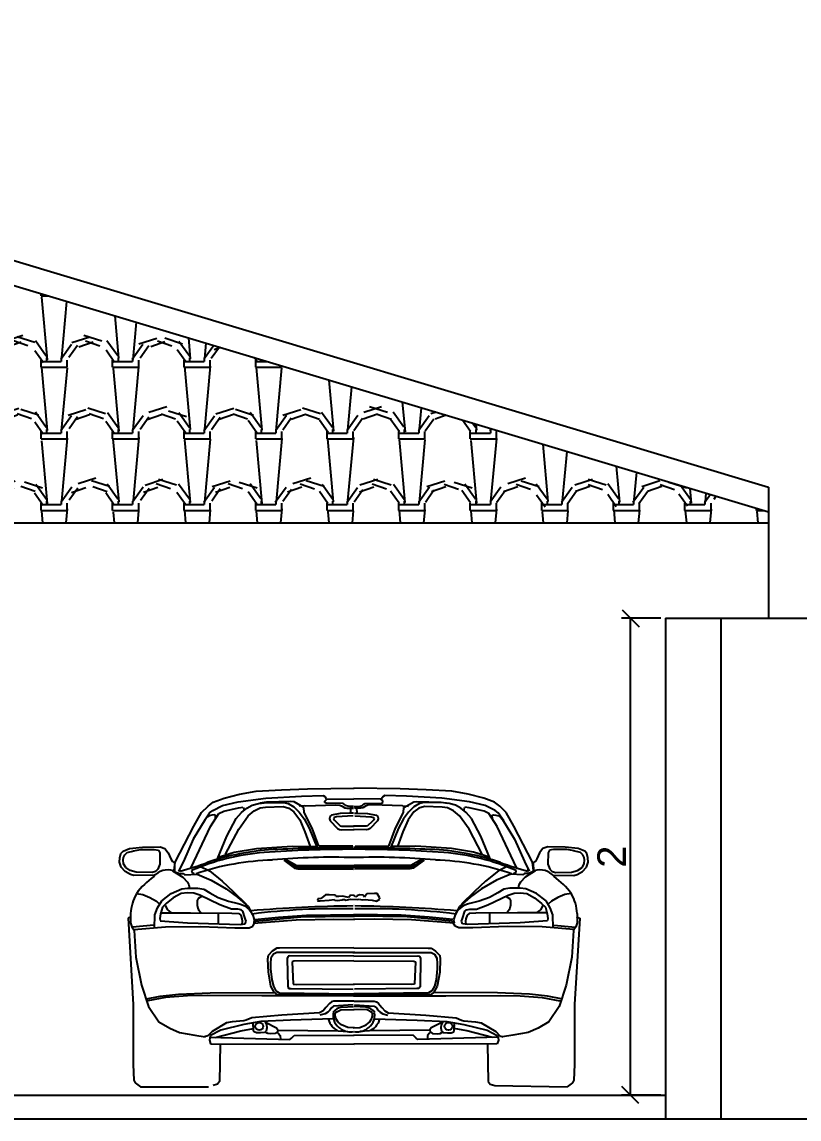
# Model space of a CAD drawing. Header units: millimetres. Extents: x 562 to 1062, y -27 to 300.
# Drawn here: x 845.596 to 848.855, y 280.487 to 285.087 of the extents above; entities that cross this region are included whole.
import ezdxf

# ---------------------------------------------------------------- set-up
doc = ezdxf.new("R2010")
doc.units = ezdxf.units.MM
doc.header["$LTSCALE"] = 0.04
doc.linetypes.add('ACAD_ISO03W100', pattern=[30, 12, -18])
for name, color, linetype in [('01', 1, 'Continuous'), ('03', 3, 'Continuous'), ('05', 5, 'Continuous'), ('BAN', 11, 'Continuous'), ('CALCADA', 4, 'Continuous'), ('TRACEJADO', 7, 'ACAD_ISO03W100')]:
    doc.layers.add(name, color=color, linetype=linetype)
doc.styles.get("Standard").update_dxf_attribs({"font": 'arial.ttf'})
doc.dimstyles.new('ISO-25', dxfattribs={"dimscale": 0.03, "dimtxt": 4, "dimasz": 2.5, "dimexe": 1.25, "dimexo": 0.625, "dimtad": 1, "dimtxsty": 'Standard', "dimblk": 'OBLIQUE', "dimcen": 2.5, "dimadec": 3, "dimazin": 0, "dimtfac": 1, "dimtmove": 0, "dimatfit": 3, "dimldrblk": 'OBLIQUE', "dimfxl": 1, "dimarcsym": 0})

# ---------------------------------------------------------------- blocks, each defined once
blk = doc.blocks.new('_Oblique')
at = {"layer": 'TRACEJADO', "color": 0, "lineweight": -2}
blk.add_line((-0.5, -0.5), (0.5, 0.5), dxfattribs=at)
blk = doc.blocks.new('*D496')
at = {"layer": 'BAN', "color": 0, "lineweight": -2}
for p, q in [((848.2759, 282.5871), (848.1107, 282.5871)), ((848.1482, 280.5871), (848.1482, 282.5871)), ((848.2759, 280.5871), (848.1107, 280.5871))]:
    blk.add_line(p, q, dxfattribs=at)
at = {"layer": 'Defpoints', "color": 0}
for p in [(848.1482, 282.5871), (848.2947, 282.5871), (848.2947, 280.5871)]:
    blk.add_point(p, dxfattribs=at)
at = {"layer": 'BAN', "color": 0, "lineweight": -2, "xscale": 0.075, "yscale": 0.075, "zscale": 0.075}
for p, rotation in [((848.1482, 282.5871), 90), ((848.1482, 280.5871), 270)]:
    blk.add_blockref('_Oblique', p, dxfattribs=dict(at, rotation=rotation))
at = {"layer": 'BAN', "color": 0, "insert": (848.0692, 281.5871), "char_height": 0.12, "attachment_point": 5, "rotation": 90}
blk.add_mtext('2', dxfattribs=at)

msp = doc.modelspace()

# ---------------------------------------------------------------- hatches: boundary and pattern name
at = {"layer": '03'}
h = msp.add_hatch(dxfattribs=at)
h.set_pattern_fill('TELHA2', color=256, scale=0.3, style=0)
h.set_pattern_definition([(125.2176, (-116.425008, 61.96764), (2.10000034906, -2.99999974996), [0.0624261, -6.1801698]), (160.71, (-116.461008, 62.01864), (5.10000155527, -1.7999959482), [0.0635688, -6.2933172]), (199.29, (-116.521008, 62.03964), (-5.10000155527, -1.7999959482), [0.0635688, -6.2933172]), (234.7824, (-116.581008, 62.01864), (-2.10000034906, -2.99999974996), [0.0624261, -6.1801698]), (270, (-116.617, 61.96764), (0.3, -0.3), [0.03, -0.27]), (90, (-116.425, 61.93764), (-0.3, 0.3), [0.03, -0.27]), (0, (-116.425, 61.96164), (0.3, 0.3), [0.024, -0.276]), (0, (-116.425, 61.93764), (0.3, 0.3), [0.024, -0.276]), (125.5377, (-116.401008, 61.97664), (-0.900000472, 1.1999994744), [0.077421, -2.5032768]), (162.2553, (-116.446008, 62.03964), (-6.59999886937, 2.10000322881), [0.0787464, -7.7958963]), (197.7447, (-116.521008, 62.06364), (6.59999886937, 2.10000322881), [0.0787464, -7.7958963]), (234.4623, (-116.596008, 62.03964), (0.900000472, 1.1999994744), [0.077421, -2.5032768]), (270, (-116.641, 61.97664), (0.3, -0.3), [0.015, -0.285]), (90, (-116.401, 61.96164), (-0.3, 0.3), [0.015, -0.285]), (0, (-116.701, 61.96164), (0.3, 0.3), [0.06, -0.24]), (0, (-116.701, 61.93764), (0.3, 0.3), [0.084, -0.216]), (84.8056, (-116.641008, 61.97364), (-0.2999985674, -3.000000201), [0.2650887, -3.0485196]), (95.1944, (-116.401008, 61.97364), (-0.2999985674, 3.000000201), [0.2650887, -3.0485196])])
h.paths.add_polyline_path([(842.2277, 284.9827), (842.2277, 283.8971), (842.2277, 282.9871), (848.7277, 282.9871), (848.7277, 283.0327)])

# ---------------------------------------------------------------- linework, layer by layer
at = {"layer": '01'}
for p, q in [((846.4438, 281.8328), (846.5088, 281.8493)), ((846.5088, 281.8493), (846.5782, 281.8614)), ((846.5782, 281.8614), (846.685, 281.8669)), ((846.685, 281.8669), (846.794, 281.8713)), ((846.7681, 281.8412), (846.8589, 281.8441)), ((846.794, 281.8713), (846.9889, 281.8746)), ((846.8589, 281.8441), (846.8662, 281.8397)), ((847.1827, 281.8713), (846.9878, 281.8746)), ((847.1178, 281.8441), (847.1105, 281.8397)), ((847.2086, 281.8412), (847.1178, 281.8441)), ((847.2917, 281.8669), (847.1827, 281.8713)), ((847.3985, 281.8614), (847.2917, 281.8669)), ((847.4679, 281.8493), (847.3985, 281.8614)), ((847.5329, 281.8328), (847.4679, 281.8493)), ((846.3491, 281.7723), (846.3767, 281.7987)), ((846.3767, 281.7987), (846.3987, 281.8163)), ((846.3964, 281.7812), (846.4374, 281.8017)), ((846.3987, 281.8163), (846.4438, 281.8328)), ((846.4374, 281.8017), (846.5032, 281.8178)), ((846.5032, 281.8178), (846.6188, 281.8324)), ((846.5396, 281.7899), (846.5617, 281.8031)), ((846.5617, 281.8031), (846.5881, 281.8108)), ((846.5881, 281.8108), (846.6244, 281.8141)), ((846.6218, 281.8163), (846.594, 281.8119)), ((846.6178, 281.7943), (846.6916, 281.7976)), ((846.6188, 281.8324), (846.7681, 281.8412)), ((846.7242, 281.8192), (846.6218, 281.8163)), ((846.6244, 281.8141), (846.6938, 281.8141)), ((846.6916, 281.7976), (846.7158, 281.791)), ((846.6938, 281.8141), (846.7125, 281.8108)), ((846.7125, 281.8108), (846.7367, 281.7965)), ((846.7374, 281.8178), (846.7242, 281.8192)), ((846.7367, 281.7965), (846.7588, 281.7745)), ((846.7784, 281.7929), (846.7374, 281.8178)), ((846.7828, 281.8002), (846.7593, 281.7988)), ((846.7839, 281.8006), (846.9131, 281.8039)), ((846.8662, 281.8397), (846.872, 281.8295)), ((846.867, 281.8195), (846.8703, 281.8244)), ((846.867, 281.8138), (846.867, 281.8195)), ((846.8728, 281.8113), (846.867, 281.8138)), ((846.8703, 281.8244), (846.8753, 281.8277)), ((846.9427, 281.8105), (846.8728, 281.8113)), ((846.8753, 281.8277), (846.9888, 281.8302)), ((846.9131, 281.8039), (846.9296, 281.8031)), ((846.9296, 281.8031), (846.9394, 281.799)), ((846.9394, 281.799), (846.9501, 281.7924)), ((846.9477, 281.8072), (846.9427, 281.8105)), ((846.9534, 281.8023), (846.9477, 281.8072)), ((846.9625, 281.799), (846.9534, 281.8023)), ((846.9715, 281.7973), (846.9625, 281.799)), ((846.9872, 281.7973), (846.9715, 281.7973)), ((847.1014, 281.8277), (846.9879, 281.8302)), ((846.9895, 281.7973), (847.0052, 281.7973)), ((847.0052, 281.7973), (847.0142, 281.799)), ((847.0142, 281.799), (847.0233, 281.8023)), ((847.0233, 281.8023), (847.029, 281.8072)), ((847.0372, 281.799), (847.0265, 281.7924)), ((847.029, 281.8072), (847.034, 281.8105)), ((847.034, 281.8105), (847.1039, 281.8113)), ((847.0471, 281.8031), (847.0372, 281.799)), ((847.0636, 281.8039), (847.0471, 281.8031)), ((847.1928, 281.8006), (847.0636, 281.8039)), ((847.1064, 281.8244), (847.1014, 281.8277)), ((847.1039, 281.8113), (847.1097, 281.8138)), ((847.1105, 281.8397), (847.1047, 281.8295)), ((847.1097, 281.8195), (847.1064, 281.8244)), ((847.1097, 281.8138), (847.1097, 281.8195)), ((847.1939, 281.8002), (847.2173, 281.7988)), ((847.1983, 281.7929), (847.2393, 281.8178)), ((847.3578, 281.8324), (847.2086, 281.8412)), ((847.2399, 281.7965), (847.2179, 281.7745)), ((847.2393, 281.8178), (847.2525, 281.8192)), ((847.2642, 281.8108), (847.2399, 281.7965)), ((847.2525, 281.8192), (847.3549, 281.8163)), ((847.2851, 281.7976), (847.2609, 281.791)), ((847.2829, 281.8141), (847.2642, 281.8108)), ((847.3523, 281.8141), (847.2829, 281.8141)), ((847.3589, 281.7943), (847.2851, 281.7976)), ((847.3886, 281.8108), (847.3523, 281.8141)), ((847.3549, 281.8163), (847.3827, 281.8119)), ((847.4735, 281.8178), (847.3578, 281.8324)), ((847.415, 281.8031), (847.3886, 281.8108)), ((847.4371, 281.7899), (847.415, 281.8031)), ((847.5393, 281.8017), (847.4735, 281.8178)), ((847.578, 281.8163), (847.5329, 281.8328)), ((847.5803, 281.7812), (847.5393, 281.8017)), ((847.6, 281.7987), (847.578, 281.8163)), ((847.6276, 281.7723), (847.6, 281.7987)), ((846.3172, 281.7151), (846.3491, 281.7723)), ((846.3598, 281.7374), (846.3832, 281.771)), ((846.3745, 281.7536), (846.3646, 281.7437)), ((846.3811, 281.7591), (846.3745, 281.7536)), ((846.3932, 281.7613), (846.3811, 281.7591)), ((846.3832, 281.771), (846.3964, 281.7812)), ((846.3877, 281.714), (846.4218, 281.7679)), ((846.4031, 281.7624), (846.3932, 281.7613)), ((846.4086, 281.7613), (846.4031, 281.7624)), ((846.4075, 281.747), (846.4086, 281.7613)), ((846.4218, 281.7679), (846.4427, 281.7778)), ((846.4427, 281.7778), (846.5044, 281.7921)), ((846.4945, 281.747), (846.5176, 281.7723)), ((846.5044, 281.7921), (846.5231, 281.7943)), ((846.5055, 281.7019), (846.5451, 281.7591)), ((846.5176, 281.7723), (846.5396, 281.7899)), ((846.5252, 281.7929), (846.5266, 281.7827)), ((846.5451, 281.7591), (846.5705, 281.78)), ((846.5705, 281.78), (846.5958, 281.7921)), ((846.5958, 281.7921), (846.6178, 281.7943)), ((846.7158, 281.791), (846.7367, 281.7756)), ((846.7367, 281.7756), (846.761, 281.7415)), ((846.7588, 281.7745), (846.7797, 281.7459)), ((846.7798, 281.7725), (846.7784, 281.7929)), ((846.8135, 281.7067), (846.7798, 281.7725)), ((846.8876, 281.7554), (846.886, 281.7455)), ((846.895, 281.7611), (846.8876, 281.7554)), ((846.9312, 281.7677), (846.895, 281.7611)), ((846.9057, 281.7513), (846.9032, 281.7463)), ((846.9156, 281.7546), (846.9057, 281.7513)), ((846.9847, 281.7579), (846.9156, 281.7546)), ((846.9732, 281.7702), (846.9312, 281.7677)), ((846.9501, 281.7924), (846.9592, 281.7899)), ((846.9592, 281.7899), (846.9757, 281.7899)), ((846.974, 281.7694), (846.9765, 281.7899)), ((846.9864, 281.7694), (846.974, 281.7694)), ((846.9765, 281.7899), (846.9864, 281.7899)), ((847.0002, 281.7899), (846.9903, 281.7899)), ((846.9903, 281.7694), (847.0027, 281.7694)), ((846.992, 281.7579), (847.0611, 281.7546)), ((847.0027, 281.7694), (847.0002, 281.7899)), ((847.0175, 281.7899), (847.001, 281.7899)), ((847.0035, 281.7702), (847.0455, 281.7677)), ((847.0265, 281.7924), (847.0175, 281.7899)), ((847.0455, 281.7677), (847.0817, 281.7611)), ((847.0611, 281.7546), (847.071, 281.7513)), ((847.071, 281.7513), (847.0735, 281.7463)), ((847.0817, 281.7611), (847.0891, 281.7554)), ((847.0891, 281.7554), (847.0907, 281.7455)), ((847.1632, 281.7067), (847.1969, 281.7725)), ((847.1969, 281.7725), (847.1983, 281.7929)), ((847.2179, 281.7745), (847.197, 281.7459)), ((847.2399, 281.7756), (847.2157, 281.7415)), ((847.2609, 281.791), (847.2399, 281.7756)), ((847.3809, 281.7921), (847.3589, 281.7943)), ((847.4062, 281.78), (847.3809, 281.7921)), ((847.4315, 281.7591), (847.4062, 281.78)), ((847.4712, 281.7019), (847.4315, 281.7591)), ((847.4591, 281.7723), (847.4371, 281.7899)), ((847.4515, 281.7929), (847.45, 281.7827)), ((847.4723, 281.7921), (847.4536, 281.7943)), ((847.4822, 281.747), (847.4591, 281.7723)), ((847.534, 281.7778), (847.4723, 281.7921)), ((847.5549, 281.7679), (847.534, 281.7778)), ((847.589, 281.714), (847.5549, 281.7679)), ((847.5681, 281.7613), (847.5736, 281.7624)), ((847.5692, 281.747), (847.5681, 281.7613)), ((847.5736, 281.7624), (847.5835, 281.7613)), ((847.5935, 281.771), (847.5803, 281.7812)), ((847.5835, 281.7613), (847.5956, 281.7591)), ((847.6169, 281.7374), (847.5935, 281.771)), ((847.5956, 281.7591), (847.6022, 281.7536)), ((847.6022, 281.7536), (847.6121, 281.7437)), ((847.6595, 281.7151), (847.6276, 281.7723)), ((846.239, 281.5643), (846.3172, 281.7151)), ((846.3062, 281.5423), (846.3877, 281.714)), ((846.3646, 281.7437), (846.315, 281.6612)), ((846.4559, 281.6733), (846.4945, 281.747)), ((846.761, 281.7415), (846.783, 281.692)), ((846.7797, 281.7459), (846.8006, 281.7063)), ((846.8006, 281.7063), (846.8348, 281.6238)), ((846.8413, 281.6306), (846.8135, 281.7067)), ((846.886, 281.7455), (846.8893, 281.7373)), ((846.8893, 281.7373), (846.9197, 281.7052)), ((846.9032, 281.7463), (846.9065, 281.7398)), ((846.9065, 281.7398), (846.9123, 281.734)), ((846.9123, 281.734), (846.9312, 281.7167)), ((846.9197, 281.7052), (846.9287, 281.7011)), ((846.9312, 281.7167), (846.9362, 281.7151)), ((846.9362, 281.7151), (846.9896, 281.7151)), ((847.0405, 281.7151), (846.987, 281.7151)), ((847.0455, 281.7167), (847.0405, 281.7151)), ((847.0644, 281.734), (847.0455, 281.7167)), ((847.057, 281.7052), (847.0479, 281.7011)), ((847.0874, 281.7373), (847.057, 281.7052)), ((847.0702, 281.7398), (847.0644, 281.734)), ((847.0735, 281.7463), (847.0702, 281.7398)), ((847.0907, 281.7455), (847.0874, 281.7373)), ((847.1354, 281.6306), (847.1632, 281.7067)), ((847.1761, 281.7063), (847.1419, 281.6238)), ((847.197, 281.7459), (847.1761, 281.7063)), ((847.2157, 281.7415), (847.1937, 281.692)), ((847.5207, 281.6733), (847.4822, 281.747)), ((847.6705, 281.5423), (847.589, 281.714)), ((847.6121, 281.7437), (847.6617, 281.6612)), ((847.7377, 281.5643), (847.6595, 281.7151)), ((846.315, 281.6612), (846.2732, 281.5665)), ((846.4163, 281.5786), (846.4559, 281.6733)), ((846.4504, 281.5974), (846.5055, 281.7019)), ((846.783, 281.692), (846.805, 281.6293)), ((846.9287, 281.7011), (846.9353, 281.7003)), ((846.9353, 281.7003), (846.9896, 281.7011)), ((847.0414, 281.7003), (846.987, 281.7011)), ((847.0479, 281.7011), (847.0414, 281.7003)), ((847.1937, 281.692), (847.1717, 281.6293)), ((847.5262, 281.5974), (847.4712, 281.7019)), ((847.5604, 281.5786), (847.5207, 281.6733)), ((847.6617, 281.6612), (847.7035, 281.5665)), ((846.0204, 281.6098), (846.0477, 281.6219)), ((846.0381, 281.605), (846.067, 281.6123)), ((846.0477, 281.6219), (846.1024, 281.6275)), ((846.0646, 281.6115), (846.0951, 281.6171)), ((846.0951, 281.6171), (846.1514, 281.6171)), ((846.1024, 281.6275), (846.1755, 281.6283)), ((846.1514, 281.6171), (846.1683, 281.6139)), ((846.1683, 281.6139), (846.1739, 281.6034)), ((846.1755, 281.6283), (846.1956, 281.6211)), ((846.1956, 281.6211), (846.2093, 281.6034)), ((846.4868, 281.6062), (846.5793, 281.6216)), ((846.5793, 281.6216), (846.729, 281.6315)), ((846.729, 281.6315), (846.827, 281.6304)), ((846.9833, 281.6306), (846.8413, 281.6306)), ((846.9934, 281.6306), (847.1354, 281.6306)), ((847.2476, 281.6315), (847.1496, 281.6304)), ((847.3974, 281.6216), (847.2476, 281.6315)), ((847.4899, 281.6062), (847.3974, 281.6216)), ((847.7811, 281.6211), (847.7674, 281.6034)), ((847.8012, 281.6283), (847.7811, 281.6211)), ((847.8743, 281.6275), (847.8012, 281.6283)), ((847.8084, 281.6139), (847.8028, 281.6034)), ((847.8253, 281.6171), (847.8084, 281.6139)), ((847.8815, 281.6171), (847.8253, 281.6171)), ((847.929, 281.6219), (847.8743, 281.6275)), ((847.9121, 281.6115), (847.8815, 281.6171)), ((847.9386, 281.605), (847.9097, 281.6123)), ((847.9563, 281.6098), (847.929, 281.6219)), ((846.0059, 281.5641), (846.0067, 281.5825)), ((846.0067, 281.5825), (846.0116, 281.6002)), ((846.0116, 281.6002), (846.0204, 281.6098)), ((846.0212, 281.5737), (846.0228, 281.5842)), ((846.022, 281.5577), (846.0212, 281.5737)), ((846.0228, 281.5842), (846.0284, 281.5954)), ((846.0284, 281.5954), (846.0381, 281.605)), ((846.1739, 281.6034), (846.1747, 281.5552)), ((846.2093, 281.6034), (846.2205, 281.5777)), ((846.2205, 281.5777), (846.227, 281.5673)), ((846.227, 281.5673), (846.2366, 281.5617)), ((846.2732, 281.5665), (846.2533, 281.5258)), ((846.4196, 281.5852), (846.4868, 281.6062)), ((846.694, 281.5726), (846.74, 281.5388)), ((846.698, 281.5739), (846.7156, 281.5631)), ((846.7048, 281.5753), (846.7495, 281.5496)), ((847.2719, 281.5753), (847.2272, 281.5496)), ((847.2827, 281.5726), (847.2367, 281.5388)), ((847.2787, 281.5739), (847.2611, 281.5631)), ((847.5571, 281.5852), (847.4899, 281.6062)), ((847.7035, 281.5665), (847.7234, 281.5258)), ((847.7497, 281.5673), (847.7401, 281.5617)), ((847.7562, 281.5777), (847.7497, 281.5673)), ((847.7674, 281.6034), (847.7562, 281.5777)), ((847.8028, 281.6034), (847.802, 281.5552)), ((847.9483, 281.5954), (847.9386, 281.605)), ((847.9539, 281.5842), (847.9483, 281.5954)), ((847.9555, 281.5737), (847.9539, 281.5842)), ((847.9547, 281.5577), (847.9555, 281.5737)), ((847.9651, 281.6002), (847.9563, 281.6098)), ((847.97, 281.5825), (847.9651, 281.6002)), ((847.9708, 281.5641), (847.97, 281.5825)), ((846.0124, 281.5432), (846.0059, 281.5641)), ((846.0292, 281.5247), (846.0124, 281.5432)), ((846.0317, 281.5416), (846.022, 281.5577)), ((846.0517, 281.5127), (846.0292, 281.5247)), ((846.0501, 281.5295), (846.0317, 281.5416)), ((846.0751, 281.5223), (846.0501, 281.5295)), ((846.1418, 281.5207), (846.0751, 281.5223)), ((846.1562, 281.5247), (846.1418, 281.5207)), ((846.1667, 281.5344), (846.1562, 281.5247)), ((846.1747, 281.5552), (846.1667, 281.5344)), ((846.2279, 281.5275), (846.2707, 281.5009)), ((846.2318, 281.5264), (846.2561, 281.5166)), ((846.2346, 281.5291), (846.239, 281.5643)), ((846.2366, 281.5617), (846.2358, 281.5271)), ((846.2533, 281.5258), (846.2632, 281.5302)), ((846.3421, 281.5479), (846.3825, 281.5273)), ((846.3825, 281.5273), (846.4363, 281.4852)), ((846.7156, 281.5631), (846.7305, 281.5509)), ((846.7305, 281.5509), (846.7481, 281.5428)), ((846.74, 281.5388), (846.7535, 281.5361)), ((846.7481, 281.5428), (846.9877, 281.5428)), ((846.7495, 281.5496), (846.7711, 281.5496)), ((846.7535, 281.5361), (846.9863, 281.5347)), ((846.7711, 281.5496), (846.9877, 281.5496)), ((847.2056, 281.5496), (846.989, 281.5496)), ((847.2286, 281.5428), (846.989, 281.5428)), ((847.2232, 281.5361), (846.9904, 281.5347)), ((847.2272, 281.5496), (847.2056, 281.5496)), ((847.2367, 281.5388), (847.2232, 281.5361)), ((847.2462, 281.5509), (847.2286, 281.5428)), ((847.2611, 281.5631), (847.2462, 281.5509)), ((847.5942, 281.5273), (847.5404, 281.4852)), ((847.6345, 281.5479), (847.5942, 281.5273)), ((847.7488, 281.5275), (847.706, 281.5009)), ((847.7234, 281.5258), (847.7134, 281.5302)), ((847.7448, 281.5264), (847.7206, 281.5166)), ((847.7421, 281.5291), (847.7377, 281.5643)), ((847.7401, 281.5617), (847.7409, 281.5271)), ((847.802, 281.5552), (847.81, 281.5344)), ((847.81, 281.5344), (847.8205, 281.5247)), ((847.8205, 281.5247), (847.8349, 281.5207)), ((847.8349, 281.5207), (847.9016, 281.5223)), ((847.9016, 281.5223), (847.9266, 281.5295)), ((847.9249, 281.5127), (847.9474, 281.5247)), ((847.9266, 281.5295), (847.945, 281.5416)), ((847.945, 281.5416), (847.9547, 281.5577)), ((847.9474, 281.5247), (847.9643, 281.5432)), ((847.9643, 281.5432), (847.9708, 281.5641)), ((846.0654, 281.5087), (846.0517, 281.5127)), ((846.1514, 281.5095), (846.0654, 281.5087)), ((846.2561, 281.5166), (846.2731, 281.5166)), ((846.2707, 281.5009), (846.2901, 281.4807)), ((846.2731, 281.5166), (846.2794, 281.5112)), ((846.2794, 281.5112), (846.3305, 281.5139)), ((846.2901, 281.4807), (846.2966, 281.4686)), ((846.3305, 281.5139), (846.3897, 281.4888)), ((846.3897, 281.4888), (846.4533, 281.4521)), ((846.4363, 281.4852), (846.482, 281.4413)), ((847.5404, 281.4852), (847.4947, 281.4413)), ((847.587, 281.4888), (847.5233, 281.4521)), ((847.6462, 281.5139), (847.587, 281.4888)), ((847.6973, 281.5112), (847.6462, 281.5139)), ((847.6866, 281.4807), (847.6801, 281.4686)), ((847.706, 281.5009), (847.6866, 281.4807)), ((847.7036, 281.5166), (847.6973, 281.5112)), ((847.7206, 281.5166), (847.7036, 281.5166)), ((847.8253, 281.5095), (847.9113, 281.5087)), ((847.9113, 281.5087), (847.9249, 281.5127)), ((846.0767, 281.4333), (846.1036, 281.4288)), ((846.1036, 281.4288), (846.1332, 281.4154)), ((846.1825, 281.4019), (846.222, 281.4333)), ((846.222, 281.4333), (846.2668, 281.4521)), ((846.2636, 281.4322), (846.2304, 281.414)), ((846.2911, 281.4356), (846.2636, 281.4322)), ((846.2668, 281.4521), (846.291, 281.4548)), ((846.291, 281.4548), (846.3341, 281.4548)), ((846.3168, 281.4347), (846.2911, 281.4356)), ((846.2966, 281.4686), (846.299, 281.4541)), ((846.3418, 281.4256), (846.3168, 281.4347)), ((846.3341, 281.4548), (846.3592, 281.4512)), ((846.3592, 281.4512), (846.3843, 281.436)), ((846.3843, 281.436), (846.4193, 281.4154)), ((846.4533, 281.4521), (846.5009, 281.418)), ((846.482, 281.4413), (846.5367, 281.3876)), ((847.0426, 281.4308), (847.0326, 281.4177)), ((847.0747, 281.4334), (847.0426, 281.4308)), ((847.0857, 281.4329), (847.0747, 281.4334)), ((847.0952, 281.4166), (847.0857, 281.4329)), ((847.4947, 281.4413), (847.44, 281.3876)), ((847.5233, 281.4521), (847.4758, 281.418)), ((847.5924, 281.436), (847.5574, 281.4154)), ((847.6175, 281.4512), (847.5924, 281.436)), ((847.6426, 281.4548), (847.6175, 281.4512)), ((847.6349, 281.4256), (847.6599, 281.4347)), ((847.6857, 281.4548), (847.6426, 281.4548)), ((847.6599, 281.4347), (847.6856, 281.4356)), ((847.6801, 281.4686), (847.6777, 281.4541)), ((847.6856, 281.4356), (847.7131, 281.4322)), ((847.7099, 281.4521), (847.6857, 281.4548)), ((847.7547, 281.4333), (847.7099, 281.4521)), ((847.7131, 281.4322), (847.7463, 281.414)), ((847.7942, 281.4019), (847.7547, 281.4333)), ((847.8731, 281.4288), (847.8435, 281.4154)), ((847.9, 281.4333), (847.8731, 281.4288)), ((846.1332, 281.4154), (846.1601, 281.4001)), ((846.1601, 281.4001), (846.1736, 281.3876)), ((846.1646, 281.3723), (846.1825, 281.4019)), ((846.2013, 281.3907), (846.1855, 281.3749)), ((846.1963, 281.3824), (846.2063, 281.365)), ((846.2304, 281.414), (846.2013, 281.3907)), ((846.3318, 281.4032), (846.331, 281.3832)), ((846.331, 281.3832), (846.3343, 281.3716)), ((846.3351, 281.4123), (846.3318, 281.4032)), ((846.3492, 281.4206), (846.3351, 281.4123)), ((846.4266, 281.3849), (846.3418, 281.4256)), ((846.4193, 281.4154), (846.4623, 281.4001)), ((846.4748, 281.3675), (846.4266, 281.3849)), ((846.4623, 281.4001), (846.5027, 281.3903)), ((846.5009, 281.418), (846.5457, 281.3786)), ((846.5027, 281.3903), (846.5125, 281.3876)), ((846.5125, 281.3876), (846.5305, 281.3804)), ((846.8374, 281.4098), (846.8358, 281.4029)), ((846.8358, 281.4029), (846.8385, 281.4024)), ((846.85, 281.4119), (846.8374, 281.4098)), ((846.8385, 281.4024), (846.8463, 281.4019)), ((846.8474, 281.4019), (846.8842, 281.4045)), ((846.8616, 281.4203), (846.85, 281.4119)), ((846.87, 281.4271), (846.8616, 281.4203)), ((846.8853, 281.4271), (846.87, 281.4271)), ((846.8842, 281.4045), (846.9053, 281.4077)), ((846.9111, 281.4255), (846.8853, 281.4271)), ((846.9053, 281.4077), (846.9084, 281.405)), ((846.9084, 281.405), (846.92, 281.404)), ((846.9132, 281.4203), (846.9111, 281.4255)), ((846.9247, 281.4208), (846.9132, 281.4203)), ((846.92, 281.404), (846.9395, 281.4056)), ((846.9421, 281.4213), (846.9247, 281.4208)), ((846.9395, 281.4056), (846.9426, 281.4077)), ((846.9531, 281.4182), (846.9421, 281.4213)), ((846.9426, 281.4077), (846.9489, 281.4082)), ((846.9489, 281.4082), (846.9552, 281.4045)), ((846.9668, 281.4161), (846.9531, 281.4182)), ((846.9552, 281.4045), (846.9737, 281.4087)), ((846.9742, 281.4261), (846.9668, 281.4161)), ((846.9737, 281.4087), (847.0036, 281.4071)), ((846.9889, 281.424), (846.9742, 281.4261)), ((846.9968, 281.4192), (846.9889, 281.424)), ((847.0021, 281.4229), (846.9968, 281.4192)), ((847.0115, 281.4271), (847.0021, 281.4229)), ((847.0036, 281.4071), (847.01, 281.4087)), ((847.01, 281.4087), (847.0231, 281.4061)), ((847.0278, 281.4255), (847.0115, 281.4271)), ((847.0231, 281.4061), (847.0378, 281.4082)), ((847.0326, 281.4177), (847.0278, 281.4255)), ((847.0378, 281.4082), (847.0489, 281.4056)), ((847.0489, 281.4056), (847.0647, 281.4045)), ((847.0647, 281.4045), (847.0836, 281.4008)), ((847.0836, 281.4008), (847.0973, 281.4087)), ((847.0973, 281.4087), (847.0952, 281.4166)), ((847.4758, 281.418), (847.431, 281.3786)), ((847.4642, 281.3876), (847.4462, 281.3804)), ((847.474, 281.3903), (847.4642, 281.3876)), ((847.5144, 281.4001), (847.474, 281.3903)), ((847.5019, 281.3675), (847.5501, 281.3849)), ((847.5574, 281.4154), (847.5144, 281.4001)), ((847.5501, 281.3849), (847.6349, 281.4256)), ((847.6274, 281.4206), (847.6416, 281.4123)), ((847.6416, 281.4123), (847.6449, 281.4032)), ((847.6457, 281.3832), (847.6424, 281.3716)), ((847.6449, 281.4032), (847.6457, 281.3832)), ((847.7463, 281.414), (847.7754, 281.3907)), ((847.7804, 281.3824), (847.7704, 281.365)), ((847.7754, 281.3907), (847.7912, 281.3749)), ((847.8121, 281.3723), (847.7942, 281.4019)), ((847.8166, 281.4001), (847.8031, 281.3876)), ((847.8435, 281.4154), (847.8166, 281.4001)), ((846.0521, 281.3487), (846.0521, 281.3294)), ((846.152, 281.2881), (846.1538, 281.3437)), ((846.1538, 281.3437), (846.1646, 281.3723)), ((846.178, 281.3475), (846.1747, 281.3276)), ((846.1855, 281.3749), (846.178, 281.3475)), ((846.1805, 281.3517), (846.3027, 281.3517)), ((846.2063, 281.365), (846.2137, 281.3583)), ((846.2137, 281.3583), (846.2212, 281.3525)), ((846.3027, 281.3517), (846.4764, 281.3509)), ((846.3343, 281.3716), (846.3368, 281.3641)), ((846.3368, 281.3641), (846.3459, 281.3533)), ((846.4191, 281.35), (846.4191, 281.3043)), ((846.5022, 281.3675), (846.4748, 281.3675)), ((846.4764, 281.3509), (846.5055, 281.3492)), ((846.5155, 281.365), (846.5022, 281.3675)), ((846.5055, 281.3492), (846.5138, 281.3426)), ((846.5138, 281.3426), (846.5188, 281.3268)), ((846.523, 281.3592), (846.5155, 281.365)), ((846.533, 281.3276), (846.523, 281.3592)), ((846.5305, 281.3804), (846.5493, 281.3661)), ((846.5457, 281.3786), (846.5636, 281.3428)), ((846.5493, 281.3661), (846.5627, 281.3482)), ((846.5627, 281.3482), (846.5708, 281.3222)), ((846.6723, 281.3332), (846.7901, 281.3413)), ((846.7652, 281.3344), (846.9697, 281.3379)), ((846.7901, 281.3413), (846.989, 281.3454)), ((846.9697, 281.3379), (846.9905, 281.3379)), ((847.007, 281.3379), (846.9862, 281.3379)), ((847.1866, 281.3413), (846.9877, 281.3454)), ((847.2115, 281.3344), (847.007, 281.3379)), ((847.3044, 281.3332), (847.1866, 281.3413)), ((847.4139, 281.3482), (847.4059, 281.3222)), ((847.431, 281.3786), (847.413, 281.3428)), ((847.4274, 281.3661), (847.4139, 281.3482)), ((847.4462, 281.3804), (847.4274, 281.3661)), ((847.4437, 281.3276), (847.4537, 281.3592)), ((847.4537, 281.3592), (847.4612, 281.365)), ((847.4628, 281.3426), (847.4579, 281.3268)), ((847.4612, 281.365), (847.4745, 281.3675)), ((847.4712, 281.3492), (847.4628, 281.3426)), ((847.5003, 281.3509), (847.4712, 281.3492)), ((847.4745, 281.3675), (847.5019, 281.3675)), ((847.674, 281.3517), (847.5003, 281.3509)), ((847.5576, 281.35), (847.5576, 281.3043)), ((847.6399, 281.3641), (847.6308, 281.3533)), ((847.6424, 281.3716), (847.6399, 281.3641)), ((847.7962, 281.3517), (847.674, 281.3517)), ((847.7629, 281.3583), (847.7555, 281.3525)), ((847.7704, 281.365), (847.7629, 281.3583)), ((847.7912, 281.3749), (847.7987, 281.3475)), ((847.7987, 281.3475), (847.802, 281.3276)), ((847.8229, 281.3437), (847.8121, 281.3723)), ((847.8246, 281.2881), (847.8229, 281.3437)), ((847.9246, 281.3487), (847.9246, 281.3294)), ((846.0549, 281.3349), (846.0411, 281.3294)), ((846.0411, 281.3294), (846.0632, 280.9675)), ((846.0521, 281.3294), (846.0521, 281.3101)), ((846.0521, 281.3101), (846.0577, 281.2935)), ((846.0577, 281.2935), (846.0687, 281.2769)), ((846.1494, 281.2998), (846.0597, 281.2917)), ((846.0653, 281.2825), (846.1987, 281.2929)), ((846.1747, 281.3276), (846.1763, 281.3193)), ((846.1763, 281.3185), (846.2911, 281.3093)), ((846.1987, 281.2929), (846.3459, 281.2946)), ((846.2911, 281.3093), (846.5114, 281.3035)), ((846.3459, 281.2946), (846.4897, 281.2894)), ((846.5114, 281.3035), (846.533, 281.306)), ((846.5188, 281.3268), (846.5205, 281.3168)), ((846.5205, 281.3168), (846.5188, 281.3035)), ((846.5371, 281.3168), (846.533, 281.3276)), ((846.533, 281.306), (846.5371, 281.3168)), ((846.5487, 281.2894), (846.5642, 281.2963)), ((846.5642, 281.2963), (846.5764, 281.3171)), ((846.5677, 281.3084), (846.7462, 281.3223)), ((846.5708, 281.3222), (846.5681, 281.3096)), ((846.5735, 281.3237), (846.6723, 281.3332)), ((846.5764, 281.3171), (846.7652, 281.3344)), ((846.7462, 281.3223), (846.9038, 281.3258)), ((846.9038, 281.3258), (846.9905, 281.324)), ((847.0729, 281.3258), (846.9862, 281.324)), ((847.2305, 281.3223), (847.0729, 281.3258)), ((847.4003, 281.3171), (847.2115, 281.3344)), ((847.409, 281.3084), (847.2305, 281.3223)), ((847.4032, 281.3237), (847.3044, 281.3332)), ((847.4124, 281.2963), (847.4003, 281.3171)), ((847.4059, 281.3222), (847.4086, 281.3096)), ((847.428, 281.2894), (847.4124, 281.2963)), ((847.4396, 281.3168), (847.4437, 281.3276)), ((847.4437, 281.306), (847.4396, 281.3168)), ((847.4653, 281.3035), (847.4437, 281.306)), ((847.4579, 281.3268), (847.4562, 281.3168)), ((847.4562, 281.3168), (847.4579, 281.3035)), ((847.6856, 281.3093), (847.4653, 281.3035)), ((847.6307, 281.2946), (847.4869, 281.2894)), ((847.778, 281.2929), (847.6307, 281.2946)), ((847.8004, 281.3185), (847.6856, 281.3093)), ((847.9114, 281.2825), (847.778, 281.2929)), ((847.802, 281.3276), (847.8004, 281.3193)), ((847.8273, 281.2998), (847.917, 281.2917)), ((847.919, 281.2935), (847.908, 281.2769)), ((847.9356, 281.3294), (847.9135, 280.9675)), ((847.9246, 281.3101), (847.919, 281.2935)), ((847.9218, 281.3349), (847.9356, 281.3294)), ((847.9246, 281.3294), (847.9246, 281.3101)), ((846.067, 281.2773), (846.0739, 281.1665)), ((846.4897, 281.2894), (846.5487, 281.2894)), ((847.4869, 281.2894), (847.428, 281.2894)), ((847.9097, 281.2773), (847.9028, 281.1665)), ((846.6647, 281.2029), (846.6457, 281.1907)), ((846.6769, 281.2029), (846.6647, 281.2029)), ((846.9887, 281.2046), (846.6769, 281.2029)), ((846.988, 281.2046), (847.2998, 281.2029)), ((847.2998, 281.2029), (847.312, 281.2029)), ((847.312, 281.2029), (847.331, 281.1907)), ((846.0739, 281.1665), (846.0982, 281.0488)), ((846.6284, 281.1734), (846.6266, 281.1579)), ((846.6266, 281.1579), (846.6284, 281.1025)), ((846.6457, 281.1907), (846.6284, 281.1734)), ((846.6405, 281.1613), (846.6387, 281.1388)), ((846.6509, 281.1786), (846.6405, 281.1613)), ((846.6647, 281.1855), (846.6509, 281.1786)), ((846.9922, 281.1855), (846.6647, 281.1855)), ((846.7131, 281.1694), (846.7085, 281.1601)), ((846.7085, 281.1601), (846.7108, 281.0413)), ((846.7201, 281.1717), (846.7131, 281.1694)), ((846.9881, 281.1694), (846.7201, 281.1717)), ((846.9845, 281.1855), (847.312, 281.1855)), ((846.9886, 281.1694), (847.2566, 281.1717)), ((847.2566, 281.1717), (847.2636, 281.1694)), ((847.2636, 281.1694), (847.2682, 281.1601)), ((847.2682, 281.1601), (847.2659, 281.0413)), ((847.312, 281.1855), (847.3258, 281.1786)), ((847.3258, 281.1786), (847.3362, 281.1613)), ((847.331, 281.1907), (847.3483, 281.1734)), ((847.3362, 281.1613), (847.3379, 281.1388)), ((847.3483, 281.1734), (847.3501, 281.1579)), ((847.3501, 281.1579), (847.3483, 281.1025)), ((847.9028, 281.1665), (847.8785, 281.0488)), ((846.6387, 281.1388), (846.6387, 281.1163)), ((846.6387, 281.1163), (846.6439, 281.0713)), ((846.7364, 281.1484), (846.7294, 281.1461)), ((846.7294, 281.1461), (846.7341, 281.053)), ((846.9881, 281.1508), (846.7364, 281.1484)), ((846.9886, 281.1508), (847.2403, 281.1484)), ((847.2403, 281.1484), (847.2473, 281.1461)), ((847.2473, 281.1461), (847.2426, 281.053)), ((847.3379, 281.1163), (847.3327, 281.0713)), ((847.3379, 281.1388), (847.3379, 281.1163)), ((846.6284, 281.1025), (846.6387, 281.0436)), ((846.6439, 281.0713), (846.6509, 281.0436)), ((847.3327, 281.0713), (847.3258, 281.0436)), ((847.3483, 281.1025), (847.3379, 281.0436)), ((846.0982, 281.0488), (846.1276, 280.9588)), ((846.2524, 281.0107), (846.3858, 281.0159)), ((846.3858, 281.0159), (846.6526, 281.0176)), ((846.6387, 281.0436), (846.6526, 281.0194)), ((846.6509, 281.0436), (846.6613, 281.0246)), ((846.6526, 281.0194), (846.6647, 281.009)), ((846.6613, 281.0246), (846.6751, 281.0159)), ((846.6751, 281.0159), (846.9887, 281.0124)), ((846.7108, 281.0413), (846.7154, 281.0343)), ((846.7154, 281.0343), (846.7248, 281.0343)), ((846.7248, 281.0343), (846.9858, 281.032)), ((846.7341, 281.053), (846.7457, 281.0506)), ((846.7457, 281.0506), (846.9905, 281.053)), ((847.2309, 281.0506), (846.9862, 281.053)), ((847.3016, 281.0159), (846.988, 281.0124)), ((847.2519, 281.0343), (846.9909, 281.032)), ((847.2426, 281.053), (847.2309, 281.0506)), ((847.2612, 281.0343), (847.2519, 281.0343)), ((847.2659, 281.0413), (847.2612, 281.0343)), ((847.3154, 281.0246), (847.3016, 281.0159)), ((847.3241, 281.0194), (847.312, 281.009)), ((847.3258, 281.0436), (847.3154, 281.0246)), ((847.3379, 281.0436), (847.3241, 281.0194)), ((847.5909, 281.0159), (847.3241, 281.0176)), ((847.7243, 281.0107), (847.5909, 281.0159)), ((847.8785, 281.0488), (847.8491, 280.9588)), ((846.119, 280.9917), (846.1762, 281.0021)), ((846.1987, 280.9969), (846.1242, 280.983)), ((846.1762, 281.0021), (846.2524, 281.0107)), ((846.2905, 281.0038), (846.1987, 280.9969)), ((846.3737, 281.0055), (846.2905, 281.0038)), ((846.6024, 281.0038), (846.3737, 281.0055)), ((846.9905, 281.0038), (846.6024, 281.0038)), ((846.6647, 281.009), (846.9887, 281.0073)), ((846.8857, 280.9719), (846.8711, 280.9549)), ((846.8942, 280.9779), (846.8857, 280.9719)), ((846.9039, 280.9816), (846.8942, 280.9779)), ((846.9878, 280.9816), (846.9039, 280.9816)), ((846.9862, 281.0038), (847.3743, 281.0038)), ((847.312, 281.009), (846.988, 281.0073)), ((846.9889, 280.9816), (847.0728, 280.9816)), ((847.0728, 280.9816), (847.0825, 280.9779)), ((847.0825, 280.9779), (847.091, 280.9719)), ((847.091, 280.9719), (847.1056, 280.9549)), ((847.3743, 281.0038), (847.603, 281.0055)), ((847.603, 281.0055), (847.6862, 281.0038)), ((847.6862, 281.0038), (847.778, 280.9969)), ((847.8005, 281.0021), (847.7243, 281.0107)), ((847.778, 280.9969), (847.8525, 280.983)), ((847.8577, 280.9917), (847.8005, 281.0021)), ((846.0632, 280.9675), (846.0632, 280.8542)), ((846.1276, 280.9588), (846.171, 280.8947)), ((846.6863, 280.9233), (846.5599, 280.9112)), ((846.8444, 280.933), (846.6863, 280.9233)), ((846.859, 280.9415), (846.8444, 280.933)), ((846.8675, 280.9282), (846.8456, 280.9221)), ((846.8711, 280.9549), (846.859, 280.9415)), ((846.8784, 280.9354), (846.8675, 280.9282)), ((846.8881, 280.9439), (846.8784, 280.9354)), ((846.8942, 280.9537), (846.8881, 280.9439)), ((846.9027, 280.9609), (846.8942, 280.9537)), ((846.9854, 280.9658), (846.9027, 280.9609)), ((846.91, 280.9318), (846.9173, 280.9367)), ((846.91, 280.9209), (846.91, 280.9318)), ((846.9173, 280.9367), (846.9331, 280.9452)), ((846.9331, 280.9452), (846.989, 280.9464)), ((846.938, 280.9561), (846.9866, 280.9585)), ((847.0436, 280.9452), (846.9877, 280.9464)), ((847.0387, 280.9561), (846.9901, 280.9585)), ((846.9913, 280.9658), (847.074, 280.9609)), ((847.0594, 280.9367), (847.0436, 280.9452)), ((847.0667, 280.9318), (847.0594, 280.9367)), ((847.0667, 280.9209), (847.0667, 280.9318)), ((847.074, 280.9609), (847.0825, 280.9537)), ((847.0825, 280.9537), (847.0886, 280.9439)), ((847.0886, 280.9439), (847.0983, 280.9354)), ((847.0983, 280.9354), (847.1092, 280.9282)), ((847.1056, 280.9549), (847.1177, 280.9415)), ((847.1092, 280.9282), (847.1311, 280.9221)), ((847.1177, 280.9415), (847.1323, 280.933)), ((847.1323, 280.933), (847.2903, 280.9233)), ((847.2903, 280.9233), (847.4168, 280.9112)), ((847.8491, 280.9588), (847.8057, 280.8947)), ((847.9135, 280.9675), (847.9135, 280.8542)), ((846.171, 280.8947), (846.216, 280.8688)), ((846.4542, 280.8905), (846.3934, 280.8541)), ((846.5271, 280.8832), (846.4299, 280.8601)), ((846.4785, 280.8954), (846.4542, 280.8905)), ((846.5271, 280.899), (846.4785, 280.8954)), ((846.5368, 280.9014), (846.5271, 280.899)), ((846.5988, 280.8966), (846.5271, 280.8832)), ((846.5599, 280.9112), (846.5368, 280.9014)), ((846.5672, 280.8589), (846.566, 280.8905)), ((846.7228, 280.9014), (846.5988, 280.8966)), ((846.6158, 280.8954), (846.6219, 280.882)), ((846.6171, 280.8929), (846.6645, 280.8699)), ((846.6219, 280.882), (846.6231, 280.8699)), ((846.9015, 280.9075), (846.7228, 280.9014)), ((846.8808, 280.9075), (846.8869, 280.8893)), ((846.8869, 280.8893), (846.8918, 280.8832)), ((846.8918, 280.8832), (846.8978, 280.8735)), ((846.9124, 280.9087), (846.91, 280.9209)), ((846.9222, 280.8929), (846.9124, 280.9087)), ((846.9367, 280.882), (846.9222, 280.8929)), ((846.9635, 280.8711), (846.9367, 280.882)), ((847.0132, 280.8711), (847.0399, 280.882)), ((847.0399, 280.882), (847.0545, 280.8929)), ((847.0545, 280.8929), (847.0643, 280.9087)), ((847.0643, 280.9087), (847.0667, 280.9209)), ((847.0752, 280.9075), (847.2539, 280.9014)), ((847.0849, 280.8832), (847.0788, 280.8735)), ((847.0898, 280.8893), (847.0849, 280.8832)), ((847.0959, 280.9075), (847.0898, 280.8893)), ((847.2539, 280.9014), (847.3779, 280.8966)), ((847.3596, 280.8929), (847.3122, 280.8699)), ((847.3548, 280.882), (847.3536, 280.8699)), ((847.3608, 280.8954), (847.3548, 280.882)), ((847.3779, 280.8966), (847.4496, 280.8832)), ((847.4095, 280.8589), (847.4107, 280.8905)), ((847.4168, 280.9112), (847.4399, 280.9014)), ((847.4399, 280.9014), (847.4496, 280.899)), ((847.4496, 280.899), (847.4982, 280.8954)), ((847.4496, 280.8832), (847.5468, 280.8601)), ((847.4982, 280.8954), (847.5225, 280.8905)), ((847.5225, 280.8905), (847.5833, 280.8541)), ((847.8057, 280.8947), (847.7607, 280.8688)), ((846.0632, 280.8542), (846.0632, 280.7161)), ((846.216, 280.8688), (846.2576, 280.8497)), ((846.2576, 280.8497), (846.3217, 280.8394)), ((846.3217, 280.8394), (846.365, 280.8324)), ((846.3764, 280.8359), (846.3618, 280.8322)), ((846.3934, 280.8541), (846.3764, 280.8359)), ((846.3825, 280.831), (846.7204, 280.8213)), ((846.3873, 280.8371), (846.3837, 280.8274)), ((846.4299, 280.8601), (846.3873, 280.8371)), ((846.4068, 280.8286), (846.5149, 280.8565)), ((846.5149, 280.8565), (846.5672, 280.8674)), ((846.5696, 280.8529), (846.5672, 280.8589)), ((846.5806, 280.848), (846.5696, 280.8529)), ((846.5964, 280.848), (846.5806, 280.848)), ((846.6134, 280.8504), (846.5964, 280.848)), ((846.6207, 280.8553), (846.6134, 280.8504)), ((846.6268, 280.8456), (846.6158, 280.8529)), ((846.6231, 280.8699), (846.6207, 280.8553)), ((846.6389, 280.8444), (846.6268, 280.8456)), ((846.6584, 280.8456), (846.6389, 280.8444)), ((846.6681, 280.8529), (846.6584, 280.8456)), ((846.6645, 280.8699), (846.6693, 280.8614)), ((846.6669, 280.8516), (846.6705, 280.8468)), ((846.6693, 280.8614), (846.6681, 280.8529)), ((846.6681, 280.8601), (846.9222, 280.8565)), ((846.6705, 280.8468), (846.679, 280.8371)), ((846.679, 280.8371), (846.6803, 280.8213)), ((846.7265, 280.8261), (846.7386, 280.8371)), ((846.7386, 280.8371), (846.989, 280.8395)), ((846.8978, 280.8735), (846.9051, 280.8662)), ((846.9051, 280.8662), (846.9185, 280.8577)), ((846.9222, 280.8565), (846.9635, 280.8541)), ((846.9914, 280.8699), (846.9635, 280.8711)), ((846.9852, 280.8699), (847.0132, 280.8711)), ((847.2381, 280.8371), (846.9877, 280.8395)), ((847.0545, 280.8565), (847.0132, 280.8541)), ((847.3086, 280.8601), (847.0545, 280.8565)), ((847.0715, 280.8662), (847.0582, 280.8577)), ((847.0788, 280.8735), (847.0715, 280.8662)), ((847.2502, 280.8261), (847.2381, 280.8371)), ((847.5942, 280.831), (847.2563, 280.8213)), ((847.2976, 280.8371), (847.2964, 280.8213)), ((847.3061, 280.8468), (847.2976, 280.8371)), ((847.3098, 280.8516), (847.3061, 280.8468)), ((847.3122, 280.8699), (847.3074, 280.8614)), ((847.3074, 280.8614), (847.3086, 280.8529)), ((847.3086, 280.8529), (847.3183, 280.8456)), ((847.3183, 280.8456), (847.3378, 280.8444)), ((847.3378, 280.8444), (847.3499, 280.8456)), ((847.3499, 280.8456), (847.3608, 280.8529)), ((847.3536, 280.8699), (847.356, 280.8553)), ((847.356, 280.8553), (847.3633, 280.8504)), ((847.3633, 280.8504), (847.3803, 280.848)), ((847.3803, 280.848), (847.3961, 280.848)), ((847.3961, 280.848), (847.407, 280.8529)), ((847.407, 280.8529), (847.4095, 280.8589)), ((847.4617, 280.8565), (847.4095, 280.8674)), ((847.5699, 280.8286), (847.4617, 280.8565)), ((847.5468, 280.8601), (847.5894, 280.8371)), ((847.5833, 280.8541), (847.6003, 280.8359)), ((847.5894, 280.8371), (847.593, 280.8274)), ((847.6003, 280.8359), (847.6149, 280.8322)), ((847.655, 280.8394), (847.6117, 280.8324)), ((847.7191, 280.8497), (847.655, 280.8394)), ((847.7607, 280.8688), (847.7191, 280.8497)), ((847.9135, 280.8542), (847.9135, 280.7161)), ((846.3837, 280.8274), (846.3825, 280.8176)), ((846.3825, 280.8176), (846.3873, 280.8031)), ((846.3873, 280.8031), (846.989, 280.8006)), ((846.4282, 280.799), (846.4254, 280.6443)), ((846.7204, 280.8213), (846.7265, 280.8261)), ((847.5894, 280.8031), (846.9877, 280.8006)), ((847.2563, 280.8213), (847.2502, 280.8261)), ((847.5485, 280.799), (847.5513, 280.6443)), ((847.5942, 280.8176), (847.5894, 280.8031)), ((847.593, 280.8274), (847.5942, 280.8176)), ((846.0632, 280.7161), (846.066, 280.6498)), ((847.9135, 280.7161), (847.9107, 280.6498)), ((846.066, 280.6498), (846.0715, 280.6387)), ((847.9107, 280.6498), (847.9052, 280.6387)), ((846.0715, 280.6387), (846.0936, 280.6222)), ((846.0936, 280.6222), (846.3784, 280.6222)), ((846.4171, 280.6332), (846.3978, 280.6277)), ((846.4254, 280.6443), (846.4171, 280.6332)), ((847.5513, 280.6443), (847.5596, 280.6332)), ((847.5596, 280.6332), (847.5789, 280.6277)), ((847.5789, 280.6277), (847.8831, 280.6222)), ((847.9052, 280.6387), (847.8831, 280.6222))]:
    msp.add_line(p, q, dxfattribs=at)
for centre in [(846.5915, 280.8759), (847.3852, 280.8759)]:
    msp.add_circle(centre, 0.0165, dxfattribs=at)
for centre, radius, start, end in [((846.7094, 280.5809), 1.0378, 93.3776, 108.919), ((846.9883, 276.5), 5.1182, 90.0034, 94.2207), ((847.1068, 270.5346), 11.0918, 90.62022, 92.36942), ((846.9884, 276.5), 5.1182, 85.7793, 89.9966), ((846.8699, 270.5346), 11.0918, 87.63058, 89.37978), ((847.2673, 280.5809), 1.0378, 71.081, 86.6224), ((846.679, 280.6838), 0.923, 94.1845, 113.7515), ((846.6698, 280.5154), 1.0574, 91.2573, 108.9067), ((846.8997, 278.6292), 2.9556, 88.2417, 94.9126), ((847.077, 278.6292), 2.9556, 85.0874, 91.7583), ((847.3069, 280.5154), 1.0574, 71.0933, 88.7427), ((847.2977, 280.6838), 0.923, 66.2485, 85.8155), ((846.2084, 281.4559), 0.0761, 72.0142, 141.3555), ((845.9194, 282.7764), 1.2957, 285.2034, 290.4862), ((846.3204, 281.529), 0.0131, 181.775, 262.2516), ((848.0573, 282.7764), 1.2957, 249.5138, 254.7966), ((847.6563, 281.529), 0.0131, 277.7484, 358.225), ((847.7683, 281.4559), 0.0761, 38.6445, 107.9858), ((846.3357, 281.2403), 0.3227, 125.368, 143.5576), ((847.641, 281.2403), 0.3227, 36.4424, 54.632), ((846.2428, 281.3389), 0.1909, 150.8139, 177.0503), ((847.7339, 281.3389), 0.1909, 2.9497, 29.1861), ((847.0522, 275.4113), 5.9696, 90.64491, 94.76842), ((846.9213, 278.4569), 2.9122, 88.7471, 97.1002), ((846.9245, 275.4113), 5.9696, 85.23158, 89.35509), ((847.0554, 278.4569), 2.9122, 82.8998, 91.2529), ((846.9486, 280.8944), 0.0626, 99.7486, 140.4887), ((846.9685, 280.9234), 0.0677, 171.8578, 239.6646), ((847.0281, 280.8944), 0.0626, 39.5113, 80.2514), ((847.0082, 280.9234), 0.0677, 300.3354, 8.1422), ((846.975, 280.9356), 0.0825, 240.4699, 278.9389), ((847.0017, 280.9356), 0.0825, 261.0611, 299.5301)]:
    msp.add_arc(centre, radius, start, end, dxfattribs=at)
at = {"layer": '03'}
for p, q in [((842.2277, 285.0871), (848.7277, 283.1371)), ((848.7277, 283.1371), (848.7277, 282.5871)), ((848.2947, 282.5871), (848.2947, 280.4871)), ((848.2947, 282.5871), (867.5762, 282.5871)), ((848.5268, 282.5871), (848.5268, 280.4871))]:
    msp.add_line(p, q, dxfattribs=at)
at = {"layer": '05'}
msp.add_line((869.7366, 280.4871), (777.0118, 280.4871), dxfattribs=at)
at = {"layer": 'CALCADA'}
for p, q in [((842.2277, 284.9827), (848.7277, 283.0327)), ((842.2277, 282.9871), (848.7277, 282.9871)), ((842.2277, 280.5871), (848.2947, 280.5871))]:
    msp.add_line(p, q, dxfattribs=at)

# ---------------------------------------------------------------- dimensions: what is measured, and where the dimension line sits
at = {"layer": 'BAN'}
dim = msp.add_linear_dim(base=(848.1482, 282.5871), p1=(848.2947, 280.5871), p2=(848.2947, 282.5871), angle=90, dimstyle='ISO-25', dxfattribs=at)
dim.commit()
dim.dimension.update_dxf_attribs({"geometry": '*D496', "text_midpoint": (848.0692, 281.5871)})

doc.saveas('drawing.dxf')
